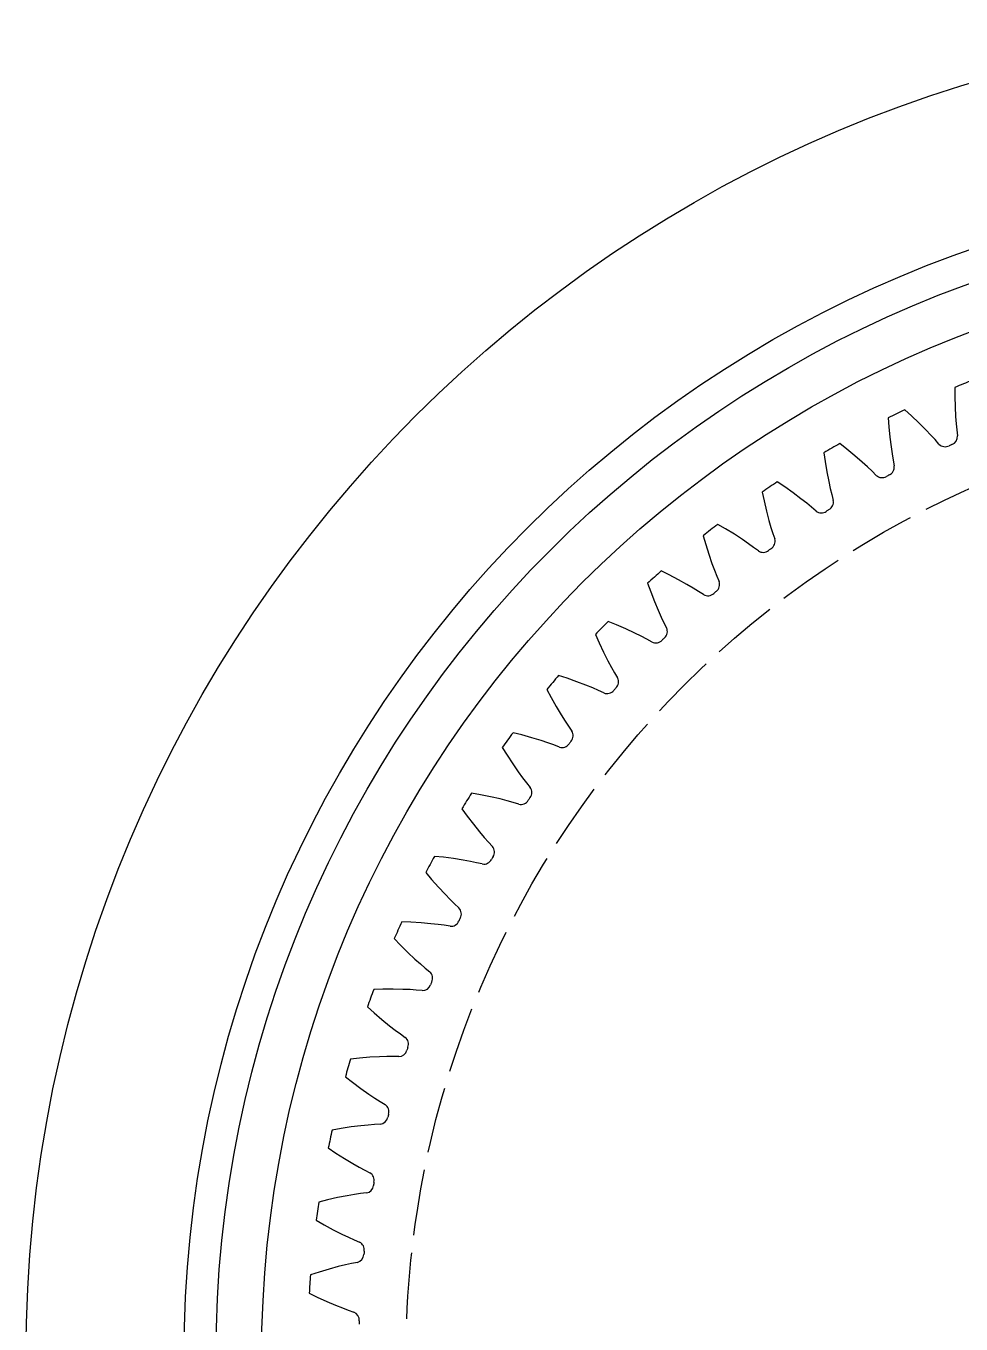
# Model space of a CAD drawing. Extents: x -49 to 4846, y -968 to 1090.
# Drawn here: x 4197.6 to 4320.6, y -788.5 to -617.9 of the extents above; entities that cross this region are included whole.
import ezdxf

# ---------------------------------------------------------------- set-up
doc = ezdxf.new("R2010")
doc.units = 0
doc.linetypes.add('DASHED', pattern=[11.05, 8.7, -2.35])
doc.linetypes.add('DOT', pattern=[2.2, 1.1, -1.1])
doc.layers.get('0').update_dxf_attribs({"linetype": 'CONTINUOUS'})
doc.layers.add('INVISIBLE', color=6, linetype='DOT')

msp = doc.modelspace()

# ---------------------------------------------------------------- linework, layer by layer
at = {"color": 1}
for p, q in [((4319.796519, -665.400623), (4319.795605, -666.588551)), ((4319.795605, -666.588551), (4319.828532, -667.952719)), ((4314.081339, -669.132706), (4313.197926, -668.338506)), ((4319.828532, -667.952719), (4319.893937, -669.220008)), ((4311.031548, -669.395119), (4311.113503, -670.580216)), ((4315.073103, -670.070004), (4314.081339, -669.132706)), ((4315.971093, -670.966567), (4315.073103, -670.070004)), ((4319.893937, -669.220008), (4319.967914, -670.184575)), ((4319.967913, -670.184572), (4320.048594, -671.005195)), ((4311.113503, -670.580216), (4311.241509, -671.938765)), ((4311.241509, -671.938765), (4311.395157, -673.198404)), ((4316.638409, -671.666966), (4315.971093, -670.966567)), ((4317.194263, -672.276026), (4316.638407, -671.666964)), ((4317.7027, -672.856503), (4317.194263, -672.276026)), ((4320.048594, -671.005195), (4320.139762, -671.771448)), ((4305.590628, -673.516781), (4304.653966, -672.78614)), ((4306.645359, -674.382614), (4305.590628, -673.516781)), ((4311.395157, -673.198404), (4311.536238, -674.155461)), ((4302.566571, -673.991297), (4302.730994, -675.167791)), ((4302.730994, -675.167791), (4302.953456, -676.514101)), ((4307.603702, -675.214353), (4306.645359, -674.382614)), ((4308.31825, -675.866495), (4307.603702, -675.214353)), ((4311.536237, -674.155459), (4311.673965, -674.968455)), ((4311.673965, -674.968455), (4311.818362, -675.726481)), ((4302.953456, -676.514101), (4303.194598, -677.759954)), ((4308.915236, -676.435298), (4308.318248, -675.866494)), ((4309.462927, -676.978894), (4308.915236, -676.435298)), ((4297.426417, -678.482459), (4296.44107, -677.818936)), ((4298.538976, -679.272608), (4297.426417, -678.482459)), ((4303.194598, -677.759954), (4303.402096, -678.704838)), ((4303.402095, -678.704836), (4303.596199, -679.506244)), ((4294.442828, -679.166767), (4294.688918, -680.328925)), ((4294.688918, -680.328925), (4295.004752, -681.656437)), ((4299.553004, -680.03547), (4298.538976, -679.272608)), ((4300.311302, -680.63618), (4299.553004, -680.03547)), ((4300.946512, -681.161953), (4300.3113, -680.636179)), ((4303.596199, -679.506244), (4303.793122, -680.252351)), ((4295.004752, -681.656437), (4295.332212, -682.882434)), ((4301.530788, -681.666021), (4300.946512, -681.161953)), ((4289.628482, -684.005547), (4288.59925, -683.412375)), ((4290.793449, -684.716164), (4289.628482, -684.005547)), ((4295.332212, -682.882434), (4295.605117, -683.810543)), ((4295.605116, -683.81054), (4295.854651, -684.596456)), ((4286.699895, -684.896313), (4287.026455, -686.038474)), ((4291.858222, -685.406432), (4290.793449, -684.716164)), ((4292.656576, -685.952783), (4291.858222, -685.406432)), ((4295.854651, -684.596456), (4296.103139, -685.32701)), ((4287.026455, -686.038474), (4287.434122, -687.340721)), ((4287.434122, -687.340721), (4287.846306, -688.540889)), ((4293.326915, -686.432965), (4292.656574, -685.952781)), ((4293.944929, -686.895048), (4293.326915, -686.432965)), ((4287.846306, -688.540889), (4288.183287, -689.4477)), ((4282.234814, -690.059138), (4281.166711, -689.539206)), ((4283.446513, -690.686759), (4282.234814, -690.059138)), ((4284.556843, -691.301072), (4283.446513, -690.686759)), ((4288.183286, -689.447697), (4288.487035, -690.214292)), ((4288.487035, -690.214292), (4288.78588, -690.925732)), ((4279.375498, -691.152022), (4279.780935, -692.268621)), ((4279.780935, -692.268621), (4280.278449, -693.539258)), ((4285.391364, -691.790401), (4284.556843, -691.301072)), ((4286.093565, -692.222653), (4285.391362, -691.7904)), ((4286.742307, -692.6405), (4286.093565, -692.222653)), ((4280.278449, -693.539258), (4280.773348, -694.70775)), ((4275.281433, -696.613739), (4274.179664, -696.16958)), ((4280.773348, -694.70775), (4281.172764, -695.588845)), ((4281.172763, -695.588843), (4281.529248, -696.332382)), ((4276.533961, -697.155307), (4275.281433, -696.613739)), ((4277.684438, -697.690671), (4276.533961, -697.155307)), ((4278.55106, -698.120595), (4277.684438, -697.690671)), ((4281.529248, -696.332382), (4281.876991, -697.021243)), ((4272.505318, -697.903416), (4272.987657, -698.989014)), ((4272.987657, -698.989014), (4273.572595, -700.221851)), ((4279.281704, -698.502811), (4278.551058, -698.120594)), ((4279.958013, -698.874385), (4279.281704, -698.502811)), ((4273.572595, -700.221851), (4274.147798, -701.352974)), ((4274.147798, -701.352974), (4274.607703, -702.204061)), ((4274.607702, -702.204059), (4275.015185, -702.920919)), ((4275.015185, -702.920919), (4275.410134, -703.583845)), ((4268.802216, -703.637416), (4267.672148, -703.271195)), ((4270.089471, -704.090294), (4268.802216, -703.637416)), ((4271.274491, -704.5441), (4270.089471, -704.090294)), ((4272.168992, -704.912524), (4271.274491, -704.5441)), ((4266.122827, -705.117604), (4266.679719, -706.166911)), ((4266.679719, -706.166911), (4267.34923, -707.355942)), ((4272.924518, -705.242842), (4272.16899, -704.912523)), ((4273.625099, -705.566334), (4272.924518, -705.242842)), ((4267.34923, -707.355942), (4268.001935, -708.444185)), ((4268.001935, -708.444185), (4268.520089, -709.261118)), ((4268.520088, -709.261115), (4268.976584, -709.947805)), ((4262.82873, -711.095952), (4261.675868, -710.809452)), ((4264.14444, -711.457932), (4262.82873, -711.095952)), ((4265.358229, -711.827969), (4264.14444, -711.457932)), ((4268.976584, -709.947805), (4269.416814, -710.581565)), ((4260.25912, -712.759439), (4260.887851, -713.767342)), ((4266.276251, -712.133099), (4265.358229, -711.827969)), ((4267.052978, -712.409909), (4266.276249, -712.133098)), ((4267.774419, -712.683744), (4267.052978, -712.409909)), ((4260.887851, -713.767342), (4261.638674, -714.906774)), ((4261.638674, -714.906774), (4262.365701, -715.946836)), ((4262.365701, -715.946836), (4262.939579, -716.725634)), ((4262.939578, -716.725632), (4263.442863, -717.378806)), ((4263.442863, -717.378806), (4263.926229, -717.980313)), ((4257.390075, -718.953008), (4256.220036, -718.747626)), ((4258.727831, -719.222327), (4257.390075, -718.953008)), ((4259.964476, -719.506793), (4258.727831, -719.222327)), ((4260.901546, -719.747142), (4259.964476, -719.506793)), ((4261.695691, -719.969096), (4260.901544, -719.747141)), ((4262.434476, -720.191938), (4261.695691, -719.969096)), ((4254.942764, -720.791689), (4255.640271, -721.75328)), ((4255.640271, -721.75328), (4256.468748, -722.837561)), ((4256.468748, -722.837561), (4257.266555, -723.824375)), ((4257.266555, -723.824375), (4257.893361, -724.561244)), ((4257.89336, -724.561242), (4258.440982, -725.177717)), ((4258.440982, -725.177717), (4258.96513, -725.744041)), ((4252.51275, -727.170306), (4251.331234, -727.047042)), ((4253.866034, -727.345652), (4252.51275, -727.170306)), ((4255.119509, -727.543161), (4253.866034, -727.345652)), ((4256.071063, -727.717557), (4255.119509, -727.543161)), ((4256.878755, -727.883574), (4256.071061, -727.717557)), ((4257.631286, -728.054339), (4256.878755, -727.883574)), ((4250.199659, -729.175225), (4250.962545, -730.085817)), ((4250.962545, -730.085817), (4251.864639, -731.109665)), ((4251.864639, -731.109665), (4252.72934, -732.038423)), ((4252.72934, -732.038423), (4253.406021, -732.729773)), ((4253.406019, -732.729772), (4253.99531, -733.306545)), ((4253.99531, -733.306545), (4254.557686, -733.834927)), ((4248.220515, -735.707812), (4247.033279, -735.667267)), ((4249.582734, -735.78833), (4248.220515, -735.707812)), ((4250.846933, -735.897921), (4249.582734, -735.78833)), ((4251.808334, -736.005515), (4250.846933, -735.897921)), ((4252.62564, -736.114786), (4251.808332, -736.005515)), ((4253.388249, -736.23264), (4252.62564, -736.114786)), ((4246.052915, -737.8692), (4246.877462, -738.724358)), ((4246.877462, -738.724358), (4247.848779, -739.682785)), ((4247.848779, -739.682785), (4248.77616, -740.548962)), ((4248.77616, -740.548962), (4249.499418, -741.191426)), ((4249.499417, -741.191424), (4250.127506, -741.725685)), ((4250.127506, -741.725685), (4250.725371, -742.213551)), ((4244.534282, -744.523933), (4243.34711, -744.566304)), ((4245.898799, -744.509231), (4244.534282, -744.523933)), ((4247.167564, -744.530369), (4245.898799, -744.509231)), ((4248.134128, -744.570637), (4247.167564, -744.530369)), ((4248.957066, -744.622629), (4248.134126, -744.570637)), ((4249.726038, -744.686999), (4248.957066, -744.622629)), ((4242.522733, -746.831259), (4243.404924, -747.626817)), ((4243.404924, -747.626817), (4244.440731, -748.515154)), ((4244.440731, -748.515154), (4245.426275, -749.31453)), ((4245.426275, -749.31453), (4246.192588, -749.904976)), ((4246.192586, -749.904975), (4246.856413, -750.394121)), ((4246.856413, -750.394121), (4247.486853, -750.839094)), ((4241.47201, -753.575716), (4240.290685, -753.700797)), ((4242.832177, -753.465866), (4241.47201, -753.575716)), ((4244.099326, -753.398448), (4242.832177, -753.465866)), ((4245.066345, -753.371194), (4244.099326, -753.398448)), ((4245.890905, -753.365654), (4245.066343, -753.371194)), ((4246.662494, -753.376227), (4245.890905, -753.365654)), ((4239.626312, -756.017741), (4240.56185, -756.749822)), ((4240.56185, -756.749822), (4241.657101, -757.563741)), ((4241.657101, -757.563741), (4242.696005, -758.292422)), ((4242.696005, -758.292422), (4243.501639, -758.827974)), ((4243.501637, -758.827973), (4244.197968, -759.269622)), ((4244.197968, -759.269622), (4244.857912, -759.669533)), ((4240.397809, -762.614601), (4239.048618, -762.819063)), ((4241.657169, -762.458954), (4240.397809, -762.614601)), ((4242.619931, -762.364311), (4241.657169, -762.458954)), ((4243.442095, -762.301266), (4242.619929, -762.364311)), ((4244.212543, -762.25799), (4243.442095, -762.301266)), ((4239.048618, -762.819063), (4237.878896, -763.026244)), ((4237.377763, -765.383889), (4238.362089, -766.048926)), ((4238.362089, -766.048926), (4239.511448, -766.784462)), ((4239.511448, -766.784462), (4240.598652, -767.438897)), ((4240.598652, -767.438897), (4241.439682, -767.916947)), ((4241.439679, -767.916946), (4242.165123, -768.308945)), ((4242.165123, -768.308945), (4242.851356, -768.661847)), ((4237.275912, -772.208941), (4236.123492, -772.497213)), ((4238.607555, -771.910862), (4237.275912, -772.208941)), ((4239.852989, -771.667746), (4238.607555, -771.910862)), ((4240.806804, -771.506175), (4239.852989, -771.667746)), ((4241.622568, -771.385932), (4240.806802, -771.506175)), ((4242.38812, -771.289018), (4241.622568, -771.385932)), ((4235.788041, -774.884072), (4236.81636, -775.478826)), ((4236.81636, -775.478826), (4238.014228, -776.132395)), ((4238.014228, -776.132395), (4239.144435, -776.709397)), ((4239.144435, -776.709397), (4240.016762, -777.127615)), ((4240.01676, -777.127614), (4240.767781, -777.468054)), ((4240.767781, -777.468054), (4241.476959, -777.772227)), ((4237.470136, -781.30936), (4236.16253, -781.699604)), ((4238.695577, -780.979959), (4237.470136, -781.30936)), ((4239.635798, -780.752246), (4238.695577, -780.979959)), ((4240.441187, -780.575392), (4239.635796, -780.752247)), ((4241.198114, -780.425312), (4240.441187, -780.575392)), ((4236.16253, -781.699604), (4235.033026, -782.067562)), ((4234.864891, -784.472006), (4235.932193, -784.99358)), ((4235.932193, -784.99358), (4237.172733, -785.561998)), ((4237.172733, -785.561998), (4238.340436, -786.058755)), ((4238.340436, -786.058755), (4239.239812, -786.415104)), ((4239.23981, -786.415103), (4240.012749, -786.702325)), ((4240.012749, -786.702325), (4240.741418, -786.956287))]:
    msp.add_line(p, q, dxfattribs=at)
for radius in [175, 154.196077, 150, 144]:
    msp.add_circle((4372.607727, -792.895823), radius, dxfattribs=at)
for centre, radius, start, end in [((4372.60766, -792.895656), 138, 111.499628, 112.500372), ((4372.607649, -792.895662), 138, 115.499628, 116.500372), ((4319.017888, -671.855259), 1.125, 290.738787, 4.272366), ((4372.607638, -792.895667), 138, 119.499628, 120.500372), ((4318.51566, -672.078865), 1.125, 223.727913, 297.2612), ((4372.607727, -792.895823), 131.25, 113.907943, 114.092057), ((4310.219661, -676.146441), 1.125, 227.727913, 301.2612), ((4372.607727, -792.895823), 131.25, 117.907943, 118.092057), ((4310.705068, -675.888346), 1.125, 294.738787, 8.272366), ((4372.607627, -792.895674), 138, 123.499628, 124.500372), ((4302.69383, -680.491482), 1.125, 298.738787, 12.272366), ((4302.22761, -680.782808), 1.125, 231.727913, 305.2612), ((4372.607728, -792.895823), 131.25, 121.907943, 122.092057), ((4372.607617, -792.895681), 138, 127.499628, 128.500372), ((4295.023207, -685.64224), 1.125, 302.738787, 16.272366), ((4294.578444, -685.965379), 1.125, 235.727913, 309.2612), ((4372.607727, -792.895823), 131.25, 125.907943, 126.092057), ((4372.607607, -792.89569), 138, 131.499628, 132.500372), ((4287.730567, -691.315527), 1.125, 306.738787, 20.272366), ((4287.309429, -691.668904), 1.125, 239.727913, 313.2612), ((4372.607728, -792.895823), 131.25, 129.907943, 130.092057), ((4372.607598, -792.895698), 138, 135.499628, 136.500372), ((4280.85144, -697.483703), 1.125, 310.738787, 24.272366), ((4280.455978, -697.865596), 1.125, 243.727913, 317.2612), ((4372.607728, -792.895823), 131.25, 133.907943, 134.092057), ((4372.60759, -792.895708), 138, 139.499628, 140.500372), ((4274.419341, -704.116717), 1.125, 314.738787, 28.272366), ((4274.051482, -704.525266), 1.125, 247.727913, 321.2612), ((4372.607727, -792.895823), 131.25, 137.907943, 138.092057), ((4372.607582, -792.895717), 138, 143.499628, 144.500372), ((4268.465605, -711.182254), 1.125, 318.738787, 32.272366), ((4268.127141, -711.615468), 1.125, 251.727913, 325.2612), ((4372.607727, -792.895823), 131.25, 141.907943, 142.092057), ((4263.01924, -718.645891), 1.125, 322.738787, 36.272366), ((4372.607575, -792.895728), 138, 147.499628, 148.500372), ((4262.71182, -719.101661), 1.125, 255.727913, 329.2612), ((4372.607728, -792.895823), 131.25, 145.907943, 146.092057), ((4258.106778, -726.471267), 1.125, 326.738787, 40.272366), ((4372.607569, -792.895739), 138, 151.499628, 152.500372), ((4257.8319, -726.94737), 1.125, 259.727913, 333.2612), ((4372.607728, -792.895823), 131.25, 149.907943, 150.092057), ((4372.607727, -792.895823), 131.25, 153.907943, 154.092057), ((4253.752154, -734.620256), 1.125, 330.738787, 44.272366), ((4372.607563, -792.89575), 138, 155.499628, 156.500372), ((4253.511157, -735.114375), 1.125, 263.727913, 337.2612), ((4249.976582, -743.053158), 1.125, 334.738787, 48.272366), ((4249.77064, -743.562884), 1.125, 267.727913, 341.2612), ((4372.607728, -792.895823), 131.25, 157.907943, 158.092057), ((4372.607559, -792.895762), 138, 159.499628, 160.500372), ((4246.798457, -751.728889), 1.125, 338.738787, 52.272366), ((4372.607728, -792.895823), 131.25, 161.907943, 162.092057), ((4372.607555, -792.895774), 138, 163.499628, 164.500372), ((4246.628573, -752.251739), 1.125, 271.727913, 345.2612), ((4244.233262, -760.60518), 1.125, 342.738787, 56.272366), ((4372.607727, -792.895823), 131.25, 165.907943, 166.092057), ((4244.100264, -761.138607), 1.125, 275.727913, 349.2612), ((4372.607552, -792.895786), 138, 167.499628, 168.500372), ((4242.293494, -769.638789), 1.125, 346.738787, 60.272366), ((4242.19803, -770.180194), 1.125, 279.727913, 353.2612), ((4372.607728, -792.895823), 131.25, 169.907943, 170.092057), ((4372.607549, -792.895798), 138, 171.499628, 172.500372), ((4240.988605, -778.785703), 1.125, 350.738787, 64.272366), ((4240.931139, -779.332448), 1.125, 283.727913, 357.2612), ((4372.607727, -792.895823), 131.25, 173.907943, 174.092057), ((4372.607548, -792.895811), 138, 175.499628, 176.500372), ((4240.32495, -788.001361), 1.125, 354.738787, 68.272366), ((4372.607728, -792.895823), 131.25, 177.907943, 178.092057)]:
    msp.add_arc(centre, radius, start, end, dxfattribs=at)
at = {"layer": 'INVISIBLE', "linetype": 'DASHED'}
msp.add_circle((4372.607727, -792.895823), 125, dxfattribs=at)

doc.saveas('drawing.dxf')
